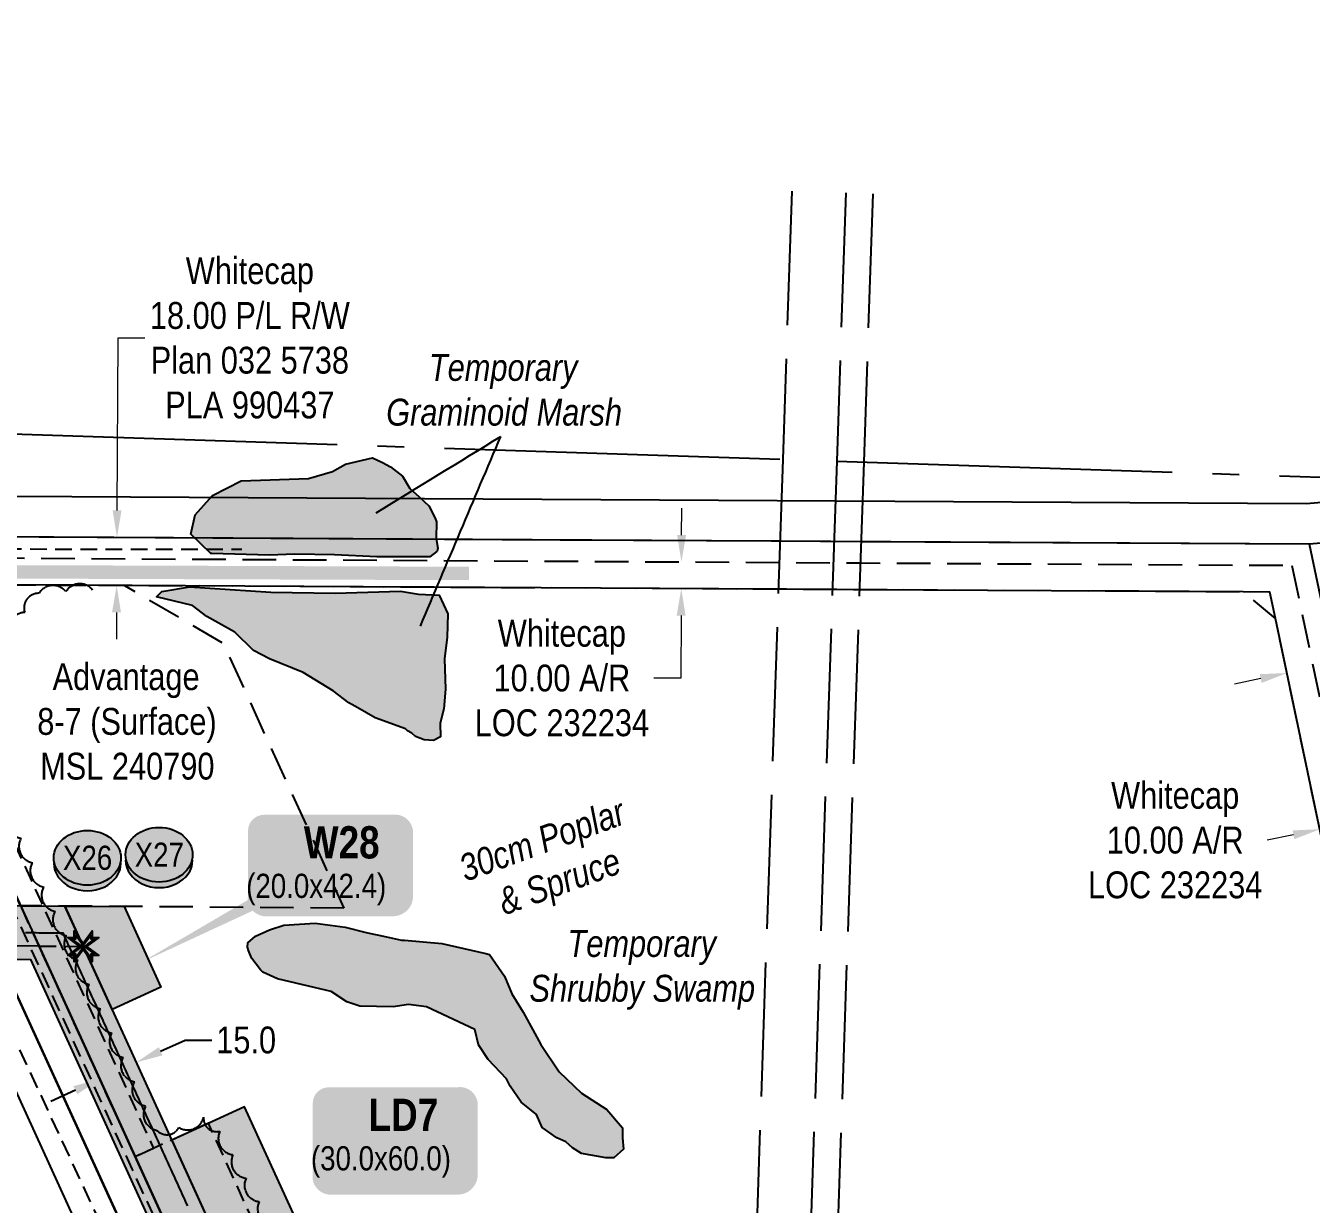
# Model space of a CAD drawing. Extents: x 347027 to 353466, y 6157949 to 6165050.
# Drawn here: x 350232.2 to 350711.1, y 6160543.5 to 6160982.5 of the extents above; entities that cross this region are included whole.
import ezdxf
from ezdxf.enums import TextEntityAlignment as Align

# ---------------------------------------------------------------- set-up
doc = ezdxf.new("R2010")
doc.units = 0
doc.header["$LTSCALE"] = 5
doc.header["$PDSIZE"] = 20
for name, pattern in [('0', [1, 1, 0]), ('foc-ACCESSROAD', [3.75, 2.5, -1.25]), ('foc-QUARTERLINE', [33, 25, -3, 2, -3]), ('foc-TRAV', [1.875, 1.25, -0.625]), ('foc-UNSURVEYED', [12.5, 10, -2.5]), ('HIDDEN2', [1.875, 1.25, -0.625]), ('PHANTOM', [25, 12.5, -2.5, 2.5, -2.5, 2.5, -2.5]), ('UG_PIPE', [1.875, 1.25, -0.625])]:
    doc.linetypes.add(name, pattern=pattern)
doc.layers.get('Defpoints').update_dxf_attribs({"color": 9})
for name, color, linetype in [('AS-PIPE-UG', 44, 'UG_PIPE'), ('AS-ROADS', 254, 'Continuous'), ('C-RW', 13, 'Continuous'), ('F-AR', 190, 'foc-ACCESSROAD'), ('F-RW', 190, 'Continuous'), ('L-MON', 1, 'Continuous'), ('L-QSEC', 8, 'foc-QUARTERLINE'), ('L-USEC', 7, 'foc-UNSURVEYED'), ('P-CROSSINGS', 250, 'Continuous'), ('P-PROPOSED', 10, 'Continuous'), ('P-PROPOSED-H', 21, 'Continuous'), ('P-TEMP-BLOCKS', 250, 'Continuous'), ('P-TEMP-H', 41, 'Continuous'), ('P-TEMP_LOG DECK', 46, 'Continuous'), ('P-TEMP_WORKSPACE', 46, 'Continuous'), ('P-TRAV', 4, 'foc-TRAV'), ('P-TXT', 4, 'Continuous'), ('P-WORKAREA', 113, 'Continuous'), ('P-WORKAREA-H', 111, 'Continuous'), ('T-BUSH', 110, '0'), ('T-BUSH-T', 110, 'Continuous'), ('T-EXISTING TFA', 220, 'HIDDEN2'), ('WETLAND', 143, 'Continuous'), ('WETLAND - SWAMP - H', 8, 'PHANTOM'), ('WETLAND-T', 146, 'Continuous')]:
    doc.layers.add(name, color=color, linetype=linetype)
doc.layers.add('F-RW-T', color=190, linetype='Continuous', lineweight=9)
doc.layers.add('F-WS-T', color=190, linetype='Continuous', lineweight=9)
doc.layers.add('WETLAND MARSH -H', color=152, linetype='PHANTOM', true_color=0x005ebd)
doc.styles.add('100L', font='ARIALN.TTF', dxfattribs={"height": 11})
doc.styles.add('80', font='ARIALN.TTF', dxfattribs={"height": 10})
doc.styles.add('80CG', font='ARIALN.TTF', dxfattribs={"height": 10})
doc.styles.add('80L', font='ARIALN.TTF', dxfattribs={"height": 10})
doc.styles.add('BOLD', font='ARIALNB.TTF')
doc.styles.add('Crossing', font='ARIALN.TTF', dxfattribs={"height": 10})
doc.dimstyles.new('Compass 5 000', dxfattribs={"dimscale": 5, "dimtxt": 9, "dimasz": 2, "dimexe": 0.2, "dimexo": 0.0625, "dimgap": 0.5, "dimtad": 0, "dimtih": 1, "dimtoh": 1, "dimzin": 0, "dimdsep": 46, "dimtxsty": '80CG', "dimcen": 0.1, "dimse1": 1, "dimse2": 1, "dimclrd": 256, "dimclrt": 256, "dimaunit": 1, "dimadec": 4, "dimazin": 0, "dimtfac": 0.06, "dimtofl": 0, "dimtmove": 0, "dimatfit": 1, "dimfxl": 0.2, "dimtolj": 1, "dimtzin": 0, "dimlwd": -1, "dimarcsym": 0})

# ---------------------------------------------------------------- blocks, each defined once
blk = doc.blocks.new('*D80')
at = {"layer": 'Defpoints', "color": 0, "transparency": 16777216}
for p in [(350266.85, 6160783.96), (350266.8, 6160773.96), (350476.42, 6160772.77)]:
    blk.add_point(p, dxfattribs=at)
at = {"layer": 'F-RW-T', "transparency": 16777216}
for p, q in [((350476.53, 6160792.77), (350476.59, 6160802.77)), ((350476.36, 6160762.77), (350476.23, 6160739.44)), ((350476.23, 6160739.44), (350466.23, 6160739.44))]:
    blk.add_line(p, q, dxfattribs=at)
for points in [[(350474.86, 6160792.78), (350478.2, 6160792.76), (350476.47, 6160782.77)], [(350474.69, 6160762.78), (350478.03, 6160762.76), (350476.42, 6160772.77)]]:
    blk.add_solid(points, dxfattribs=at)
at = {"layer": 'F-RW-T', "transparency": 16777216, "insert": (350431.94, 6160739.44), "char_height": 10, "attachment_point": 5, "style": '80CG'}
blk.add_mtext('\\A1;Whitecap\\P10.00 A/R\\PLOC 232234', dxfattribs=at)
blk = doc.blocks.new('*D107')
at = {"layer": 'Defpoints', "color": 0, "transparency": 16777216}
for p in [(350376.02, 6160791.32), (350266.1, 6160773.96), (350375.92, 6160773.34)]:
    blk.add_point(p, dxfattribs=at)
at = {"layer": 'F-RW-T', "transparency": 16777216}
for p, q in [((350266.26, 6160801.95), (350266.62, 6160866.17)), ((350266.62, 6160866.17), (350276.62, 6160866.17)), ((350266.04, 6160763.96), (350265.98, 6160753.96))]:
    blk.add_line(p, q, dxfattribs=at)
for points in [[(350264.59, 6160801.96), (350267.92, 6160801.94), (350266.2, 6160791.95)], [(350264.37, 6160763.97), (350267.71, 6160763.95), (350266.1, 6160773.96)]]:
    blk.add_solid(points, dxfattribs=at)
at = {"layer": 'F-RW-T', "transparency": 16777216, "insert": (350315.71, 6160866.17), "char_height": 10, "attachment_point": 5, "style": '80CG'}
blk.add_mtext('\\A1;Whitecap\\P18.00 P/L R/W\\PPlan 032 5738\\PPLA 990437', dxfattribs=at)
blk = doc.blocks.new('*D112')
at = {"layer": 'Defpoints', "color": 0, "transparency": 16777216}
for p in [(350719.68, 6160745.07), (350720.14, 6160742.86), (350702.5, 6160739.15)]:
    blk.add_point(p, dxfattribs=at)
at = {"layer": 'F-RW-T', "transparency": 16777216}
for p, q in [((350729.46, 6160747.12), (350739.25, 6160749.18)), ((350692.25, 6160739.3), (350682.47, 6160737.25))]:
    blk.add_line(p, q, dxfattribs=at)
for points in [[(350729.12, 6160748.75), (350729.81, 6160745.49), (350719.68, 6160745.07)], [(350691.91, 6160740.94), (350692.6, 6160737.67), (350702.04, 6160741.36)]]:
    blk.add_solid(points, dxfattribs=at)
at = {"layer": 'F-RW-T', "transparency": 16777216, "insert": (350778.34, 6160749.18), "char_height": 10, "attachment_point": 5, "style": '80CG'}
blk.add_mtext('\\A1;Whitecap\\P18.00 P/L R/W\\PPlan 032 5738\\PPLA 990437', dxfattribs=at)
blk = doc.blocks.new('*D113')
at = {"layer": 'Defpoints', "color": 0, "transparency": 16777216}
for p in [(350722.98, 6160690.28), (350713.2, 6160688.23), (350714.26, 6160683.17)]:
    blk.add_point(p, dxfattribs=at)
at = {"layer": 'F-RW-T', "transparency": 16777216}
for p, q in [((350733.83, 6160687.28), (350743.62, 6160689.33)), ((350704.48, 6160681.11), (350694.69, 6160679.06))]:
    blk.add_line(p, q, dxfattribs=at)
for points in [[(350733.49, 6160688.91), (350734.17, 6160685.65), (350724.05, 6160685.22)], [(350704.13, 6160682.74), (350704.82, 6160679.48), (350714.26, 6160683.17)]]:
    blk.add_solid(points, dxfattribs=at)
at = {"layer": 'F-RW-T', "transparency": 16777216, "insert": (350660.4, 6160679.06), "char_height": 10, "attachment_point": 5, "style": '80CG'}
blk.add_mtext('\\A1;Whitecap\\P10.00 A/R\\PLOC 232234', dxfattribs=at)
blk = doc.blocks.new('xing2')
h = blk.add_hatch(color=50)
h.dxf.hatch_style = 1
edge = h.paths.add_edge_path()
edge.add_ellipse((0, 0), major_axis=(-12.5, 0), ratio=0.816297, start_angle=0, end_angle=360)
h = blk.add_hatch(color=250)
h.dxf.hatch_style = 1
edge = h.paths.add_edge_path()
edge.add_ellipse((0, -2.05), major_axis=(-12.5, 0), ratio=0.816297, start_angle=0, end_angle=180)
edge.add_line((12.5, -2.05), (12.5, 0))
edge.add_ellipse((0, 0), major_axis=(-12.5, 0), ratio=0.816297, start_angle=0, end_angle=180, ccw=False)
edge.add_line((-12.5, 0), (-12.5, -2.05))
at = {"color": 250}
blk.add_ellipse((0, 0), major_axis=(-12.5, 0), ratio=0.816297, dxfattribs=at)
blk.add_ellipse((0, -2.05), major_axis=(-12.5, 0), ratio=0.816297, start_param=0, end_param=3.141593, dxfattribs=at)
at = {"color": 250, "style": 'Crossing'}
blk.add_attdef('CROSSING', text='', height=9, dxfattribs=at).set_placement((0.09, 0.02), align=Align.MIDDLE_CENTER)
at = {"color": 250, "style": 'Crossing', "flags": 1}
for tag, p in [('OWNER', (0.09, -12.49)), ('DESCRIPTION', (0.09, -25.77)), ('LOCATION', (0.09, -39.3)), ('DWG_REF', (0.09, -52.84))]:
    blk.add_attdef(tag, text='', height=9, dxfattribs=at).set_placement(p, align=Align.MIDDLE_CENTER)
blk = doc.blocks.new('*U179')
h = blk.add_hatch(color=191)
edge = h.paths.add_edge_path()
edge.add_line((-24, -20), (24, -20))
edge.add_arc((24, -14), 6, 270, 360)
edge.add_line((30, -14), (30, 12.5))
edge.add_arc((24, 12.5), 6, 0, 90)
edge.add_line((24, 18.5), (-24, 18.5))
edge.add_arc((-24, 12.5), 6, 90, 180)
edge.add_line((-30, 12.5), (-30, -14))
edge.add_arc((-24, -14), 6, 180, 270)
at = {"color": 250, "flags": 128}
blk.add_lwpolyline([(-24, -20, 3, 3, 0), (24, -20, 3, 3, 0.414214), (30, -14, 3, 3, 0), (30, 12.5, 3, 0, 0.414214), (24, 18.5, 0, 0, 0), (-24, 18.5, 0, 0, 0.414214), (-30, 12.5, 0, 0, 0), (-30, -14, 0, 3, 0.414214)], format="xyseb", close=True, dxfattribs=at)
at = {"flags": 128}
blk.add_lwpolyline([(-29.93, -10.44, 0, 7.5, 0), (0, 0, 0, 0, 0)], format="xyseb", dxfattribs=at)
at = {"color": 250}
for tag, p, height, style in [('TEMP_AREA_W1_001', (-9.21, 2.24), 12, 'BOLD'), ('ENTER_TEXT_001', (-30.66, -12.47), 9, '80')]:
    blk.add_attdef(tag, p, '', height=height, dxfattribs=dict(at, style=style))
blk = doc.blocks.new('*U258')
h = blk.add_hatch(color=191)
edge = h.paths.add_edge_path()
edge.add_line((-24, -17.8), (24, -17.8))
edge.add_arc((24, -11.8), 6, 270, 360)
edge.add_line((30, -11.8), (30, 12.5))
edge.add_arc((24, 12.5), 6, 0, 90)
edge.add_line((24, 18.5), (-24, 18.5))
edge.add_arc((-24, 12.5), 6, 90, 180)
edge.add_line((-30, 12.5), (-30, -11.8))
edge.add_arc((-24, -11.8), 6, 180, 270)
at = {"color": 250, "flags": 128}
blk.add_lwpolyline([(-24, -17.8, 3, 3, 0), (24, -17.8, 3, 3, 0.414214), (30, -11.8, 3, 3, 0), (30, 12.5, 3, 0, 0.414214), (24, 18.5, 0, 0, 0), (-24, 18.5, 0, 0, 0.414214), (-30, 12.5, 0, 0, 0), (-30, -11.8, 0, 3, 0.414214)], format="xyseb", close=True, dxfattribs=at)
at = {"flags": 128}
blk.add_lwpolyline([(-69.91, -36.58, 0, 7.5, 0), (0, 0, 0, 0, 0)], format="xyseb", dxfattribs=at)
at = {"color": 250}
for tag, p, height, style in [('TEMP_AREA_W1_001', (-9.21, 2.24), 12, 'BOLD'), ('ENTER_TEXT_001', (-30.66, -12.47), 9, '80')]:
    blk.add_attdef(tag, p, '', height=height, dxfattribs=dict(at, style=style))
blk = doc.blocks.new('TEMP')
h = blk.add_hatch(color=255)
h.dxf.hatch_style = 1
h.paths.add_polyline_path([(-1.152, -0.666), (-0.666, -0.666), (-0.666, -1.152), (0, -0.251), (0.666, -1.152), (0.666, -0.666), (1.152, -0.666), (0.251, 0), (1.152, 0.666), (0.666, 0.666), (0.666, 1.152), (0, 0.251), (-0.666, 1.152), (-0.666, 0.666), (-1.152, 0.666), (-0.251, 0)])
h = blk.add_hatch(color=1)
h.dxf.hatch_style = 1
h.paths.add_polyline_path([(-0.061, 0), (0.566, -0.849), (0.566, -0.357), (0, 0.061), (-0.849, -0.566), (-0.357, -0.566), (0.061, 0), (-0.566, 0.849), (-0.566, 0.357), (0, -0.061), (0.849, 0.566), (0.357, 0.566)])
at = {"color": 1}
for p, q in [((-0.083, 0), (0.083, 0)), ((0, 0.083), (0, -0.083))]:
    blk.add_line(p, q, dxfattribs=at)
at = {"color": 255, "flags": 128}
blk.add_lwpolyline([(-0.251, 0), (-1.152, 0.666), (-0.666, 0.666), (-0.666, 1.152), (0, 0.251), (0.666, 1.152), (0.666, 0.666), (1.152, 0.666), (0.251, 0), (1.152, -0.666), (0.666, -0.666), (0.666, -1.152), (0, -0.251), (-0.666, -1.152), (-0.666, -0.666), (-1.152, -0.666)], close=True, dxfattribs=at)
at = {"color": 1, "flags": 128}
blk.add_lwpolyline([(-0.083, 0), (-0.849, 0.566), (-0.566, 0.566), (-0.566, 0.849), (0, 0.083), (0.566, 0.849), (0.566, 0.566), (0.849, 0.566), (0.083, 0), (0.849, -0.566), (0.566, -0.566), (0.566, -0.849), (0, -0.083), (-0.566, -0.849), (-0.566, -0.566), (-0.849, -0.566)], close=True, dxfattribs=at)
blk = doc.blocks.new('*D237')
at = {"layer": 'Defpoints', "color": 0, "transparency": 16777216}
for p in [(350272.12, 6160599.07), (350273.38, 6160596.31), (350258.54, 6160592.88)]:
    blk.add_point(p, dxfattribs=at)
at = {"layer": 'P-TXT', "transparency": 16777216}
for p, q in [((350282.48, 6160600.46), (350291.57, 6160604.61)), ((350291.57, 6160604.61), (350301.57, 6160604.61)), ((350250.71, 6160585.96), (350241.61, 6160581.81))]:
    blk.add_line(p, q, dxfattribs=at)
for points in [[(350281.78, 6160601.98), (350283.17, 6160598.95), (350273.38, 6160596.31)], [(350250.01, 6160587.48), (350251.4, 6160584.45), (350259.8, 6160590.11)]]:
    blk.add_solid(points, dxfattribs=at)
at = {"layer": 'P-TXT', "transparency": 16777216, "insert": (350314.33, 6160604.61), "char_height": 10, "attachment_point": 5, "style": '80CG'}
blk.add_mtext('\\A1;15.0', dxfattribs=at)

msp = doc.modelspace()

# ---------------------------------------------------------------- hatches: boundary and pattern name
at = {"layer": 'P-PROPOSED-H'}
h = msp.add_hatch(color=256, dxfattribs=at)
h.dxf.hatch_style = 1
h.paths.add_polyline_path([(349071.588, 6164537.694), (349086.575, 6164537.171), (349067.314, 6163985.307), (349085.005, 6163919), (349074.357, 6163607.538), (349069.582, 6163389.634), (349063.657, 6163274.078), (349041.711, 6163211.971), (349031.091, 6162819.545), (349019.053, 6162769.819), (349000.85, 6162239.091), (348984.963, 6162181.488), (349042.785, 6162018.632), (349032.946, 6161574.903), (349373.228, 6160914.377), (349533.941, 6160881.02), (349622.67, 6160762.612), (349747.609, 6160761.905), (349747.777, 6160766.903), (350146.773, 6160764.643), (350196.848, 6160654.939), (350246.79, 6160654.571), (350406.69, 6160304.187), (350602.109, 6159876.003), (350612.691, 6159864.849), (350870.169, 6159300.714), (351063.137, 6158877.92), (351095.812, 6158809.66), (351136.641, 6158724.366), (351202.148, 6158592.506), (351209.757, 6158577.19), (351214.263, 6158567.999), (351285.68, 6158421.816), (351300.183, 6158379.243), (351284.161, 6158379.77), (351271.791, 6158416.084), (351212.911, 6158501.531), (351199.18, 6158531.605), (351197.229, 6158568.702), (351081.021, 6158802.618), (350856.526, 6159294.487), (350600.089, 6159856.344), (350589.506, 6159867.498), (350393.255, 6160298.066), (350237.261, 6160639.645), (350187.153, 6160640.014), (350137.389, 6160749.7), (349762.275, 6160751.824), (349762.107, 6160746.826), (349615.136, 6160747.659), (349525.341, 6160867.49), (349363.174, 6160901.148), (349017.87, 6161571.424), (349027.731, 6162016.21), (348969.25, 6162180.921), (348985.923, 6162241.373), (349004.119, 6162771.861), (349016.143, 6162821.534), (349026.784, 6163214.739), (349048.792, 6163277.021), (349054.595, 6163390.182), (349059.366, 6163607.958), (349069.942, 6163917.287), (349052.25, 6163983.598), (349071.588, 6164537.694), (349086.575, 6164537.171)])
at = {"layer": 'P-TEMP-H'}
h = msp.add_hatch(color=256, dxfattribs=at)
h.dxf.hatch_style = 1
h.paths.add_polyline_path([(350268.846, 6160654.408), (350282.582, 6160624.328), (350264.394, 6160616.022), (350246.79, 6160654.571)])
h = msp.add_hatch(color=256, dxfattribs=at)
h.dxf.hatch_style = 1
h.paths.add_polyline_path([(350311.468, 6160512.805), (350338.675, 6160525.23), (350313.757, 6160579.795), (350286.594, 6160567.39)])
at = {"layer": 'P-WORKAREA-H'}
h = msp.add_hatch(color=256, dxfattribs=at)
h.dxf.hatch_style = 1
h.paths.add_polyline_path([(350206.162, 6160634.875), (350234.048, 6160634.646), (350585.304, 6159864.664), (350590.851, 6159858.818), (350591.826, 6159858.767), (350600.089, 6159856.344), (350589.506, 6159867.498), (350237.261, 6160639.645), (350203.872, 6160639.891)])
at = {"layer": 'WETLAND - SWAMP - H', "transparency": 33554483}
h = msp.add_hatch(color=256, dxfattribs=at)
h.dxf.hatch_style = 1
h.paths.add_polyline_path([(350403.633, 6160636.832), (350405.041, 6160636.514), (350410.58, 6160628.428), (350413.349, 6160621.912), (350417.491, 6160615.004), (350424.149, 6160602.936), (350430.966, 6160592.807), (350439.225, 6160584.872), (350448.648, 6160578.834), (350454.51, 6160571.976), (350454.546, 6160568.249), (350454.954, 6160564.03), (350451.248, 6160560.769), (350448.307, 6160560.827), (350439.227, 6160562.43), (350435.869, 6160564.484), (350433.365, 6160566.778), (350430.096, 6160568.261), (350424.607, 6160572.118), (350422.461, 6160576.932), (350416.737, 6160581.499), (350412.621, 6160587.475), (350411.289, 6160590.161), (350404.483, 6160597.421), (350400.883, 6160602.91), (350399.572, 6160608.608), (350381.549, 6160616.979), (350374.781, 6160617.932), (350369.071, 6160617.05), (350356.732, 6160617.268), (350351.811, 6160618.847), (350345.964, 6160622.693), (350339.61, 6160624.231), (350326.039, 6160627.425), (350320.515, 6160629.99), (350319.631, 6160630.825), (350316.498, 6160635.036), (350315.732, 6160636.735), (350315.265, 6160638.012), (350314.798, 6160639.289), (350314.896, 6160640.87), (350317.835, 6160643.392), (350323.074, 6160645.694), (350328.33, 6160647.423), (350340.067, 6160648.192), (350351.153, 6160646.647), (350359.095, 6160644.725), (350366.6, 6160643.077), (350372.229, 6160641.806), (350373.375, 6160641.839), (350387.176, 6160640.659)])
at = {"layer": 'WETLAND MARSH -H', "transparency": 33554483}
h = msp.add_hatch(color=256, dxfattribs=at)
h.dxf.hatch_style = 1
h.paths.add_polyline_path([(350301.501, 6160785.891), (350301.16, 6160785.917), (350293.748, 6160793.052), (350295.366, 6160800.341), (350301.793, 6160807.481), (350312.516, 6160812.952), (350337.583, 6160813.89), (350346.438, 6160816.404), (350351.324, 6160819.126), (350361.454, 6160821.534), (350365.161, 6160819.812), (350368.111, 6160818.212), (350372.514, 6160814.682), (350375.299, 6160810.102), (350378.831, 6160806.978), (350382.441, 6160803.64), (350384.796, 6160799.047), (350385.193, 6160797.697), (350385.156, 6160791.529), (350385.765, 6160787.818), (350385.509, 6160786.736), (350382.701, 6160784.647), (350374.24, 6160784.69), (350363.055, 6160784.654), (350347.261, 6160785.346), (350332.483, 6160785.637), (350322.887, 6160785.217)])
h = msp.add_hatch(color=256, dxfattribs=at)
h.dxf.hatch_style = 1
h.paths.add_polyline_path([(350371.885, 6160771.859), (350378.513, 6160770.76), (350386.267, 6160770.41), (350389.478, 6160763.476), (350389.157, 6160754.719), (350388.242, 6160746.662), (350388.568, 6160735.343), (350387.919, 6160728.011), (350386.639, 6160722.668), (350386.784, 6160717.654), (350384.099, 6160716.286), (350380.652, 6160716.473), (350377.462, 6160717.672), (350375.992, 6160718.92), (350374.387, 6160719.877), (350373.65, 6160720.573), (350362.346, 6160724.693), (350355.931, 6160728.379), (350352.577, 6160730.29), (350346.714, 6160734.71), (350335.618, 6160741.56), (350322.996, 6160746.645), (350317.026, 6160749.772), (350310.089, 6160756.598), (350299.739, 6160762.466), (350294.318, 6160766.468), (350280.885, 6160769.809), (350282.981, 6160771.734), (350293.256, 6160773.464), (350323.57, 6160771.47), (350347.527, 6160771.157)])

# ---------------------------------------------------------------- linework, layer by layer
at = {"layer": 'AS-PIPE-UG', "flags": 128}
for points in [[(350606.233, 6159822.139), (350581.856, 6159876.103), (350566.294, 6159911.063), (350525.485, 6160000.319), (350489.242, 6160081.675), (350451.621, 6160162.819), (350393.162, 6160290.907), (350342.291, 6160403.923), (350307.912, 6160478.514), (350271.854, 6160556.687), (350225.734, 6160657.228), (350183.694, 6160750.235), (350178.989, 6160760.653), (350176.652, 6160765.131), (350174.165, 6160767.084), (350169.149, 6160767.253), (350159.026, 6160766.921), (350131.252, 6160766.156), (350038.434, 6160766.884), (349962.199, 6160767.153), (349911.572, 6160767.319), (349821.111, 6160768.301), (349768.205, 6160768.17), (349704.173, 6160766.324), (349645.277, 6160766.557), (349615.536, 6160766.894), (349602.678, 6160766.995), (349595.354, 6160767.123), (349591.057, 6160767.235), (349585.535, 6160768.048), (349582.122, 6160772.777), (349574.905, 6160783.175), (349560.098, 6160802.908), (349541.923, 6160826.232), (349527.078, 6160845.883), (349522.007, 6160852.699), (349517.984, 6160857.478), (349509.628, 6160859.383), (349501.753, 6160861.328), (349458.035, 6160870.269), (349397.689, 6160882.358), (349372.382, 6160887.911), (349363.03, 6160889.734), (349359.052, 6160890.461), (349355.841, 6160893.738), (349350.972, 6160902.952), (349326.169, 6160951.045), (349297.167, 6161008.625), (349263.323, 6161077.612), (349237.273, 6161132.678), (349206.647, 6161191.52), (349124.944, 6161351.368), (349033.772, 6161527.891), (349019.97, 6161555.459), (349012.16, 6161570.787), (349010.934, 6161579.501), (349012.873, 6161640.399), (349016.169, 6161754.347), (349018.203, 6161852.355), (349019.66, 6161927.098), (349021.134, 6162005.991), (349020.773, 6162015.835), (349016.857, 6162029.396), (348976.215, 6162143.455), (348970.748, 6162158.469), (348968.334, 6162166.274), (348964.911, 6162175.797), (348964.201, 6162182.671), (348966.936, 6162196.511), (348979.042, 6162236.427), (348979.873, 6162248.389), (348980.402, 6162266.585), (348981.091, 6162296.204), (348982.412, 6162332.921), (348996.658, 6162748.658), (348994.563, 6162773.577), (348996.214, 6162780.969), (348998.701, 6162789.867), (349000.157, 6162796.317), (349009.301, 6162832.048), (349010.858, 6162838.707), (349012.97, 6162849.73), (349016.052, 6162901.998), (349018.784, 6163063.771), (349022.035, 6163145.951), (349025.679, 6163219.387), (349026.925, 6163230.185), (349029.068, 6163235.561), (349033.709, 6163247.646), (349038.683, 6163261.26), (349043.091, 6163274.224), (349044.189, 6163284.381), (349045.101, 6163310.608), (349048.614, 6163392.995), (349052.321, 6163534.578), (349055.417, 6163647.465), (349059.034, 6163750.988), (349061.617, 6163816.331), (349060.481, 6163826.642), (349058.231, 6163843.244), (349056.507, 6163864.63), (349059.206, 6163928.427), (349055.245, 6163953.174), (349047.717, 6163973.031), (349047.366, 6163984.451), (349047.801, 6164003.503), (349048.981, 6164029.197), (349049.861, 6164060.916), (349053.619, 6164118.51), (349056.581, 6164219.829), (349059.451, 6164307.086), (349063.279, 6164397.644), (349064.376, 6164460.371), (349063.394, 6164486.11)], [(350087.781, 6160907.06), (350148.632, 6160782.437), (350167.089, 6160735.805), (350259.372, 6160537.734), (350318.794, 6160404.908), (350371.062, 6160289.011), (350432.423, 6160152.889), (350498.822, 6160011.45), (350561.886, 6159869.689), (350588.768, 6159811.79), (351156.225, 6158586.57), (351162.181, 6158572.518)], [(349765.134, 6160791.651), (349770.615, 6160791.38), (349839.085, 6160789.061), (350149.882, 6160788.589), (350194.713, 6160787.607), (350312.736, 6160787.494)]]:
    msp.add_lwpolyline(points, dxfattribs=at)
at = {"layer": 'AS-ROADS', "const_width": 4.999, "flags": 128}
msp.add_lwpolyline([(349737.514, 6160782.763), (349838.449, 6160781.356), (349962.933, 6160780.628), (350193.908, 6160779.168), (350397.305, 6160778.459)], dxfattribs=at)
at = {"layer": 'C-RW', "flags": 128}
msp.add_lwpolyline([(349747.777, 6160766.903), (350163.319, 6160764.55), (350379.614, 6160291.836), (350576.901, 6159858.996), (350587.486, 6159847.839), (351067.481, 6158796.167), (351182.417, 6158564.812), (351184.354, 6158527.97), (351199.816, 6158494.106), (351258.264, 6158409.284), (351268.139, 6158380.296), (351284.161, 6158379.77), (351271.791, 6158416.084), (351212.911, 6158501.531), (351199.18, 6158531.605), (351197.229, 6158568.702), (351081.021, 6158802.618), (350600.089, 6159856.344), (350589.506, 6159867.498), (350393.255, 6160298.066), (350175.686, 6160774.477), (349592.622, 6160777.779)], dxfattribs=at)
at = {"layer": 'F-AR', "flags": 128}
for points in [[(350703.831, 6160781.475), (350731.828, 6160648.166), (350736.05, 6160628.059), (350737.725, 6160620.084), (350800.879, 6160618.355), (350812.171, 6160618.045), (350820.775, 6160617.81), (350832.905, 6160617.478), (350836.16, 6160617.389), (350827.844, 6160613.494), (350817.148, 6160608.462), (350816.032, 6160607.938), (350781.749, 6160608.877), (350729.563, 6160610.306), (350697.761, 6160761.738), (350685.709, 6160771.579), (350542.745, 6160772.392), (350512.567, 6160772.563), (350159.16, 6160774.57), (350142.502, 6160774.665), (349778.184, 6160776.728), (349748.113, 6160776.898), (349744.162, 6160776.921), (349744.498, 6160786.917), (349748.449, 6160786.894), (349778.509, 6160786.723), (350137.928, 6160784.688), (350142.56, 6160784.662), (350154.581, 6160784.594), (350159.217, 6160784.568), (350512.906, 6160782.558), (350543.084, 6160782.387), (350703.831, 6160781.475)], [(350350.772, 6160653.804), (350230.256, 6160654.693), (350175.686, 6160774.477), (350269.042, 6160773.995), (350305.776, 6160752.465)]]:
    msp.add_lwpolyline(points, close=True, dxfattribs=at)
at = {"layer": 'F-RW', "flags": 128}
for points in [[(350566.53, 6159845.046), (350142.198, 6160774.667), (350137.623, 6160784.688), (350115.357, 6160834.134), (350070.343, 6160932.763)], [(350087.144, 6160932.207), (350132.201, 6160833.577), (350150.48, 6160792.646), (350488.18, 6160053.646), (350583.414, 6159844.18)], [(349778.768, 6160794.716), (350134.3, 6160792.636), (350150.951, 6160792.539), (350431.258, 6160791.025), (350513.177, 6160790.561), (350543.356, 6160790.39), (350710.355, 6160789.443), (350710.355, 6160789.443), (350740.076, 6160647.96)], [(350729.563, 6160610.306), (350697.761, 6160761.738), (350695.706, 6160771.522), (350685.709, 6160771.579), (350542.745, 6160772.392), (350512.567, 6160772.563), (350159.16, 6160774.57), (350142.502, 6160774.665), (349778.184, 6160776.728)]]:
    msp.add_lwpolyline(points, dxfattribs=at)
at = {"layer": 'F-RW', "lineweight": -3, "flags": 128}
msp.add_lwpolyline([(350924.696, 6160907.159), (350791.139, 6160811.353), (350709.241, 6160804.331), (350205.392, 6160807.247), (350205.027, 6160744.257), (350220.023, 6160744.17), (350220.301, 6160792.165), (350710.355, 6160789.443), (350796.529, 6160796.764), (350949.267, 6160906.33)], dxfattribs=at)
at = {"layer": 'L-QSEC'}
for p, q in [((348904.034, 6160874.23), (350514.213, 6160820.957)), ((350534.313, 6160820.276), (351445.015, 6160790.156))]:
    msp.add_line(p, q, dxfattribs=at)
at = {"layer": 'L-USEC'}
for p, q in [((350517.599, 6160920.901), (350514.208, 6160820.958)), ((350537.704, 6160920.219), (350534.313, 6160820.276)), ((350547.761, 6160919.877), (350544.371, 6160819.935)), ((350514.208, 6160820.958), (350486.928, 6160016.741)), ((350534.313, 6160820.276), (350507.033, 6160016.059)), ((350544.371, 6160819.935), (350517.091, 6160015.718))]:
    msp.add_line(p, q, dxfattribs=at)
at = {"layer": 'P-PROPOSED', "flags": 128}
for points in [[(349747.777, 6160766.903), (350146.773, 6160764.643), (350196.848, 6160654.939), (350246.79, 6160654.571), (350406.69, 6160304.187), (350602.109, 6159876.003)], [(350589.506, 6159867.498), (350393.255, 6160298.066), (350237.261, 6160639.645), (350187.153, 6160640.014), (350137.389, 6160749.7), (349762.275, 6160751.824)]]:
    msp.add_lwpolyline(points, dxfattribs=at)
at = {"layer": 'P-PROPOSED'}
msp.add_polyline3d([(350232.1, 6160644.679, 912.829), (350233.093, 6160644.672, 912.826), (350234.086, 6160644.664, 912.871), (350235.079, 6160644.657, 912.909), (350236.071, 6160644.65, 912.884), (350237.064, 6160644.642, 912.849), (350238.057, 6160644.635, 912.804), (350239.05, 6160644.628, 912.818), (350240.043, 6160644.62, 912.821), (350241.036, 6160644.613, 912.812), (350242.029, 6160644.606, 912.854), (350243.022, 6160644.598, 912.869), (350244.014, 6160644.591, 912.958), (350245.007, 6160644.584, 912.946), (350246, 6160644.576, 912.937), (350246.415, 6160643.668, 912.925), (350246.83, 6160642.76, 912.917), (350247.244, 6160641.852, 912.918), (350247.659, 6160640.944, 912.902), (350248.074, 6160640.036, 912.908), (350248.489, 6160639.127, 912.923), (350248.903, 6160638.219, 912.913), (350249.318, 6160637.311, 912.961), (350249.733, 6160636.403, 912.932), (350250.147, 6160635.495, 912.986), (350250.562, 6160634.587, 913.013), (350250.977, 6160633.679, 913.041), (350251.392, 6160632.77, 913.02), (350251.806, 6160631.862, 912.991), (350252.221, 6160630.954, 912.979), (350252.636, 6160630.046, 912.973), (350253.051, 6160629.138, 912.954), (350253.465, 6160628.23, 912.98), (350253.88, 6160627.322, 912.981), (350254.295, 6160626.413, 913.015), (350254.709, 6160625.505, 913.068), (350255.124, 6160624.597, 913.047), (350255.539, 6160623.689, 913.029), (350255.954, 6160622.781, 913.007), (350256.368, 6160621.873, 912.995), (350256.783, 6160620.965, 912.988), (350257.198, 6160620.056, 912.995), (350257.613, 6160619.148, 913.02), (350258.027, 6160618.24, 913.076), (350258.442, 6160617.332, 913.025), (350258.857, 6160616.424, 913.058), (350259.271, 6160615.516, 913.088), (350259.686, 6160614.607, 913.09), (350260.101, 6160613.699, 913.086), (350260.516, 6160612.791, 913.094), (350260.93, 6160611.883, 913.121), (350261.345, 6160610.975, 913.164), (350261.76, 6160610.067, 913.154), (350262.175, 6160609.159, 913.193), (350262.589, 6160608.25, 913.242), (350263.004, 6160607.342, 913.289), (350263.419, 6160606.434, 913.275), (350263.833, 6160605.526, 913.212), (350264.248, 6160604.618, 913.289), (350264.663, 6160603.71, 913.369), (350265.078, 6160602.802, 913.394), (350265.492, 6160601.893, 913.428), (350265.907, 6160600.985, 913.475), (350266.322, 6160600.077, 913.468), (350266.737, 6160599.169, 913.485), (350267.151, 6160598.261, 913.51), (350267.566, 6160597.353, 913.517), (350267.981, 6160596.444, 913.531), (350268.395, 6160595.536, 913.576), (350268.81, 6160594.628, 913.615), (350269.225, 6160593.72, 913.628), (350269.64, 6160592.812, 913.632), (350270.054, 6160591.904, 913.627), (350270.469, 6160590.996, 913.642), (350270.884, 6160590.087, 913.679), (350271.299, 6160589.179, 913.698), (350271.713, 6160588.271, 913.69), (350272.128, 6160587.363, 913.686), (350272.543, 6160586.455, 913.709), (350272.958, 6160585.547, 913.742), (350273.372, 6160584.639, 913.759), (350273.787, 6160583.73, 913.73), (350274.202, 6160582.822, 913.719), (350274.616, 6160581.914, 913.775), (350275.031, 6160581.006, 913.802), (350275.446, 6160580.098, 913.808), (350275.861, 6160579.19, 913.889), (350276.275, 6160578.282, 913.959), (350276.69, 6160577.373, 914.007), (350277.105, 6160576.465, 914.047), (350277.52, 6160575.557, 914.141), (350277.934, 6160574.649, 914.238), (350278.349, 6160573.741, 914.312), (350278.764, 6160572.833, 914.346), (350279.178, 6160571.924, 914.376), (350279.593, 6160571.016, 914.399), (350280.008, 6160570.108, 914.363), (350280.423, 6160569.2, 914.351), (350280.837, 6160568.292, 914.426), (350281.252, 6160567.384, 914.429), (350281.667, 6160566.476, 914.436), (350282.082, 6160565.567, 914.518), (350282.496, 6160564.659, 914.601), (350282.911, 6160563.751, 914.635), (350283.326, 6160562.843, 914.689), (350283.74, 6160561.935, 914.726), (350284.155, 6160561.027, 914.763), (350284.57, 6160560.119, 914.822), (350284.985, 6160559.21, 914.856), (350285.399, 6160558.302, 914.91), (350285.814, 6160557.394, 915.001), (350286.229, 6160556.486, 915.136), (350286.644, 6160555.578, 915.221), (350287.058, 6160554.67, 915.367), (350287.473, 6160553.761, 915.464), (350287.888, 6160552.853, 915.535), (350288.302, 6160551.945, 915.606), (350288.717, 6160551.037, 915.685), (350289.132, 6160550.129, 915.735), (350289.547, 6160549.221, 915.769), (350289.961, 6160548.313, 915.859), (350290.376, 6160547.404, 915.908), (350290.791, 6160546.496, 916.004), (350291.206, 6160545.588, 916.115), (350291.62, 6160544.68, 916.213), (350292.035, 6160543.772, 916.311), (350292.45, 6160542.864, 916.427)], dxfattribs=at)
at = {"layer": 'P-TEMP_LOG DECK'}
msp.add_lwpolyline([(350311.468, 6160512.805), (350338.675, 6160525.23), (350313.757, 6160579.795), (350286.594, 6160567.39)], close=True, dxfattribs=at)
at = {"layer": 'P-TEMP_WORKSPACE', "flags": 128}
msp.add_lwpolyline([(350268.846, 6160654.408), (350282.582, 6160624.328), (350264.394, 6160616.022), (350246.79, 6160654.571)], close=True, dxfattribs=at)
at = {"layer": 'P-TRAV', "flags": 128}
msp.add_lwpolyline([(350237.261, 6160639.645), (350253.657, 6160639.524)], dxfattribs=at)
at = {"layer": 'P-WORKAREA', "flags": 128}
msp.add_lwpolyline([(350206.162, 6160634.875), (350234.048, 6160634.646), (350585.304, 6159864.664), (350590.851, 6159858.818), (350591.826, 6159858.767), (350600.089, 6159856.344), (350589.506, 6159867.498), (350237.261, 6160639.645), (350203.872, 6160639.891)], close=True, dxfattribs=at)
at = {"layer": 'T-BUSH', "flags": 128}
msp.add_lwpolyline([(350257.157, 6160772.292, 0.5205671), (350247.175, 6160771.677, 0.5205671), (350237.194, 6160771.062, 0.5205671), (350231.852, 6160763.948, 0.5205671), (350226.769, 6160756.541, 0.5205671), (350217.978, 6160755.587, 0.5205671), (350222.705, 6160746.774, 0.5205671), (350227.432, 6160737.962, 0.5205671), (350228.166, 6160729.858, 0.5205671), (350220.696, 6160723.21, 0.5205671), (350214.241, 6160716.337, 0.5205671), (350218.205, 6160707.156, 0.5205671), (350222.17, 6160697.975, 0.5205671), (350226.271, 6160688.856, 0.5205671), (350230.49, 6160679.79, 0.5205671), (350234.709, 6160670.723, 0.5205671), (350238.928, 6160661.657, 0.5205671), (350243.147, 6160652.591, 0.5205671), (350247.366, 6160643.524, 0.5205671), (350251.585, 6160634.458, 0.5205671), (350255.805, 6160625.391, 0.5205671), (350260.024, 6160616.325, 0.5205671), (350264.243, 6160607.259, 0.5205671), (350268.462, 6160598.192, 0.5205671), (350272.681, 6160589.126, 0.5205671), (350276.9, 6160580.059, 0.5205671), (350281.119, 6160570.993, 0.5205671), (350289.273, 6160572.098, 0.5205671), (350298.495, 6160575.966, 0.5205671), (350304.553, 6160570.655, 0.5205671), (350309.432, 6160561.926, 0.5205671), (350314.312, 6160553.198, 0.5205671), (350319.192, 6160544.469, 0.5205671), (350324.071, 6160535.74, 0.5205671), (350328.951, 6160527.012, 0.5205671), (350329.798, 6160519.289, 0.5205671), (350321.391, 6160513.874, 0.5205671), (350312.984, 6160508.459, 0.5205671), (350311.44, 6160501.002, 0.5205671), (350315.518, 6160491.871, 0.5205671), (350319.597, 6160482.74, 0.5205671), (350323.675, 6160473.61, 0.5205671), (350327.947, 6160464.569, 0.5205671), (350332.261, 6160455.547, 0.5205671), (350336.576, 6160446.526, 0.5205671), (350340.89, 6160437.504, 0.5205671), (350345.204, 6160428.483, 0.5205671), (350349.518, 6160419.461, 0.5205671), (350353.833, 6160410.44, 0.5205671), (350358.085, 6160401.39, 0.5205671), (350362.032, 6160392.202, 0.5205671), (350365.978, 6160383.014, 0.5205671), (350369.925, 6160373.825, 0.5205671), (350373.871, 6160364.637, 0.5205671), (350377.818, 6160355.449, 0.5205671), (350381.764, 6160346.261, 0.5205671), (350385.865, 6160337.141, 0.5205671), (350390.056, 6160328.062, 0.5205671), (350394.248, 6160318.983, 0.5205671), (350398.439, 6160309.903, 0.5205671), (350402.631, 6160300.824, 0.5205671), (350406.822, 6160291.745, 0.5205671), (350411.013, 6160282.666, 0.5205671), (350415.205, 6160273.586, 0.5205671), (350419.396, 6160264.507, 0.5205671), (350423.682, 6160255.473, 0.5205671), (350427.999, 6160246.452, 0.5205671), (350432.315, 6160237.432, 0.5205671), (350436.632, 6160228.411, 0.5205671), (350440.949, 6160219.391, 0.5205671), (350445.265, 6160210.371, 0.5205671), (350449.582, 6160201.35, 0.5205671), (350453.899, 6160192.33, 0.5205671), (350458.215, 6160183.31, 0.5205671), (350462.532, 6160174.289, 0.5205671), (350466.848, 6160165.269, 0.5205671), (350471.165, 6160156.249, 0.5205671), (350475.828, 6160147.984, 0.5205671), (350485.48, 6160150.601, 0.5205671), (350494.749, 6160152.242, 0.5205671), (350500.048, 6160143.761, 0.5205671), (350505.347, 6160135.28, 0.5205671), (350510.646, 6160126.8, 0.5205671), (350515.945, 6160118.319, 0.5205671), (350520.91, 6160109.725, 0.5205671), (350521.901, 6160099.774, 0.5205671), (350522.406, 6160089.91, 0.5205671), (350518.022, 6160080.922, 0.5205671), (350519.137, 6160071.819, 0.5205671), (350523.141, 6160062.656, 0.5205671), (350527.145, 6160053.492, 0.5205671), (350531.149, 6160044.329, 0.5205671), (350535.154, 6160035.166, 0.5205671), (350539.158, 6160026.003, 0.5205671), (350541.389, 6160017.099, 0.5205671), (350538.176, 6160008.934, 0.5205671), (350541.846, 6159999.632, 0.5205671), (350545.517, 6159990.33, 0.5205671), (350549.187, 6159981.028, 0.5205671), (350552.857, 6159971.726, 0.5205671), (350556.893, 6159962.58, 0.5205671), (350561.09, 6159953.504, 0.5205671), (350565.287, 6159944.427, 0.5205671), (350569.484, 6159935.351, 0.5205671), (350573.682, 6159926.274, 0.5205671), (350577.879, 6159917.198, 0.5205671), (350582.076, 6159908.121, 0.5205671), (350586.273, 6159899.044, 0.5205671), (350590.47, 6159889.968, 0.5205671), (350596.551, 6159885.504, 0.5205671), (350605.901, 6159889.05, 0.5205671), (350613.563, 6159887.587, 0.5205671), (350618.86, 6159879.105, 0.5205671), (350624.157, 6159870.624, 0.5205671), (350629.454, 6159862.142, 0.5205671), (350634.751, 6159853.66, 0.5205671), (350642.591, 6159848.44, 0.5205671), (350652.109, 6159845.374, 0.5205671), (350662.058, 6159844.449, 0.5205671), (350672.022, 6159843.601, 0.5205671), (350681.986, 6159842.753, 0.5205671), (350691.95, 6159841.906, 0.5205671), (350698.041, 6159841.387, 0.5205671)], format="xyb", dxfattribs=at)
at = {"layer": 'T-EXISTING TFA', "flags": 128}
msp.add_lwpolyline([(350279.825, 6160564.297), (350273.004, 6160561.182), (350175.686, 6160774.477), (350183.949, 6160774.429)], close=True, dxfattribs=at)
at = {"layer": 'T-EXISTING TFA'}
msp.add_lwpolyline([(350297.923, 6160506.617), (350325.205, 6160519.077), (350300.287, 6160573.641), (350273.004, 6160561.182)], close=True, dxfattribs=at)
at = {"layer": 'WETLAND'}
for points in [[(350301.501, 6160785.891), (350301.16, 6160785.917), (350293.748, 6160793.052), (350295.366, 6160800.341), (350301.793, 6160807.481), (350312.516, 6160812.952), (350337.583, 6160813.89), (350346.438, 6160816.404), (350351.324, 6160819.126), (350361.454, 6160821.534), (350365.161, 6160819.812), (350368.111, 6160818.212), (350372.514, 6160814.682), (350375.299, 6160810.102), (350378.831, 6160806.978), (350382.441, 6160803.64), (350384.796, 6160799.047), (350385.193, 6160797.697), (350385.156, 6160791.529), (350385.765, 6160787.818), (350385.509, 6160786.736), (350382.701, 6160784.647), (350374.24, 6160784.69), (350363.055, 6160784.654), (350347.261, 6160785.346), (350332.483, 6160785.637), (350322.887, 6160785.217), (350301.501, 6160785.891)], [(350371.885, 6160771.859), (350378.513, 6160770.76), (350386.267, 6160770.41), (350389.478, 6160763.476), (350389.157, 6160754.719), (350388.242, 6160746.662), (350388.568, 6160735.343), (350387.919, 6160728.011), (350386.639, 6160722.668), (350386.784, 6160717.654), (350384.099, 6160716.286), (350380.652, 6160716.473), (350377.462, 6160717.672), (350375.992, 6160718.92), (350374.387, 6160719.877), (350373.65, 6160720.573), (350362.346, 6160724.693), (350355.931, 6160728.379), (350352.577, 6160730.29), (350346.714, 6160734.71), (350335.618, 6160741.56), (350322.996, 6160746.645), (350317.026, 6160749.772), (350310.089, 6160756.598), (350299.739, 6160762.466), (350294.318, 6160766.468), (350280.885, 6160769.809), (350282.981, 6160771.734), (350293.256, 6160773.464), (350323.57, 6160771.47), (350347.527, 6160771.157), (350371.885, 6160771.859)], [(350403.633, 6160636.832), (350405.041, 6160636.514), (350410.58, 6160628.428), (350413.349, 6160621.912), (350417.491, 6160615.004), (350424.149, 6160602.936), (350430.966, 6160592.807), (350439.225, 6160584.872), (350448.648, 6160578.834), (350454.51, 6160571.976), (350454.546, 6160568.249), (350454.954, 6160564.03), (350451.248, 6160560.769), (350448.307, 6160560.827), (350439.227, 6160562.43), (350435.869, 6160564.484), (350433.365, 6160566.778), (350430.096, 6160568.261), (350424.607, 6160572.118), (350422.461, 6160576.932), (350416.737, 6160581.499), (350412.621, 6160587.475), (350411.289, 6160590.161), (350404.483, 6160597.421), (350400.883, 6160602.91), (350399.572, 6160608.608), (350381.549, 6160616.979), (350374.781, 6160617.932), (350369.071, 6160617.05), (350356.732, 6160617.268), (350351.811, 6160618.847), (350345.964, 6160622.693), (350339.61, 6160624.231), (350326.039, 6160627.425), (350320.515, 6160629.99), (350319.631, 6160630.825), (350316.498, 6160635.036), (350315.732, 6160636.735), (350315.265, 6160638.012), (350314.798, 6160639.289), (350314.896, 6160640.87), (350317.835, 6160643.392), (350323.074, 6160645.694), (350328.33, 6160647.423), (350340.067, 6160648.192), (350351.153, 6160646.647), (350359.095, 6160644.725), (350366.6, 6160643.077), (350372.229, 6160641.806), (350373.375, 6160641.839), (350387.176, 6160640.659), (350403.633, 6160636.832)]]:
    msp.add_lwpolyline(points, close=True, dxfattribs=at)

# ---------------------------------------------------------------- block references
at = {"layer": 'L-MON', "xscale": 4.99868825, "yscale": 4.99868825, "zscale": 4.99868825}
msp.add_blockref('TEMP', (350253.657, 6160639.524), dxfattribs=at)
at = {"layer": 'P-CROSSINGS', "xscale": 0.9994927142757499, "yscale": 0.9994927142757499, "zscale": 0.9994927142757499}
for p, values in [((350255.178, 6160672.527), {'CROSSING': 'X26'}), ((350281.893, 6160673.671), {'CROSSING': 'X27'})]:
    msp.add_blockref('xing2', p, dxfattribs=at).add_auto_attribs(values)
at = {"layer": 'P-TEMP-BLOCKS', "xscale": 0.999755, "yscale": 0.999755, "zscale": 0.999755}
for name, p, values in [('*U258', (350345.011, 6160670.059), {'TEMP_AREA_W1_001': 'W28', 'ENTER_TEXT_001': '(20.0x42.4)'}), ('*U179', (350369.124, 6160568.559), {'TEMP_AREA_W1_001': 'LD7', 'ENTER_TEXT_001': '(30.0x60.0)'})]:
    msp.add_blockref(name, p, dxfattribs=at).add_auto_attribs(values)

# ---------------------------------------------------------------- texts
at = {"layer": 'F-WS-T', "insert": (350236.234, 6160745.008), "char_height": 9.99755, "attachment_point": 1, "style": '80L'}
msp.add_mtext_dynamic_manual_height_columns('\\pi5.99174;Advantage\\P\\pi0.28714;8-7 (Surface)\\P\\pi1.36122;MSL 240790', width=66.25395, gutter_width=50.025, heights=[0], dxfattribs=at)
at = {"layer": 'T-BUSH-T', "insert": (350392.282, 6160672.791), "char_height": 9.99755, "attachment_point": 1, "rotation": 20, "style": '100L'}
msp.add_mtext_dynamic_manual_height_columns('\\pi0.37972;{\\fArial Narrow|b0|i1|c0|p34;30cm Poplar\\P\\pi9.74986;& Spruce}', width=65.42299, gutter_width=55.013, heights=[0], dxfattribs=at)
at = {"layer": 'WETLAND-T', "char_height": 10, "attachment_point": 1, "style": '80L'}
for s, width, insert in [('\\pi16.52126;{\\fArial Narrow|b0|i1|c0|p34;Temporary \\P\\pi0.61744;Graminoid Marsh}', 87.69463, (350365.89, 6160860.21)), ('\\pi14.63468;{\\fArial Narrow|b0|i1|c0|p34;Temporary \\P\\pi0.46687;Shrubby Swamp}', 83.92147, (350419.405, 6160645.615))]:
    msp.add_mtext_dynamic_manual_height_columns(s, width=width, gutter_width=50.012, heights=[0], dxfattribs=dict(at, insert=insert))

# ---------------------------------------------------------------- dimensions: what is measured, and where the dimension line sits
at = {"layer": 'F-RW-T'}
for base, p1, p2, angle, text, picture, middle in [((350266.098, 6160773.963), (350376.018, 6160791.324), (350375.916, 6160773.339), 269.67455, 'Whitecap\\P18.00 P/L R/W\\PPlan 032 5738\\PPLA 990437', '*D107', (350315.708, 6160866.174)), ((350476.418, 6160772.771), (350266.854, 6160783.955), (350266.798, 6160773.958), 269.67565, 'Whitecap\\P10.00 A/R\\PLOC 232234', '*D80', (350431.939, 6160739.441))]:
    dim = msp.add_linear_dim(base=base, p1=p1, p2=p2, angle=angle, text=text, dimstyle='Compass 5 000', dxfattribs=at)
    dim.commit()
    dim.dimension.update_dxf_attribs({"geometry": picture, "text_midpoint": middle, "dimtype": 161})
for p1, p2, distance, text, picture, middle in [((350702.504, 6160739.153), (350720.141, 6160742.857), 2.256, 'Whitecap\\P18.00 P/L R/W\\PPlan 032 5738\\PPLA 990437', '*D112', (350778.336, 6160749.177)), ((350722.982, 6160690.285), (350713.198, 6160688.23), 5.174, 'Whitecap\\P10.00 A/R\\PLOC 232234', '*D113', (350660.398, 6160679.056))]:
    dim = msp.add_aligned_dim(p1=p1, p2=p2, distance=distance, text=text, dimstyle='Compass 5 000', dxfattribs=at)
    dim.commit()
    dim.dimension.update_dxf_attribs({"geometry": picture, "text_midpoint": middle})
at = {"layer": 'P-TXT'}
dim = msp.add_aligned_dim(p1=(350258.543, 6160592.878), p2=(350272.117, 6160599.073), distance=-3.037, text='15.0', dimstyle='Compass 5 000', dxfattribs=at)
dim.commit()
dim.dimension.update_dxf_attribs({"geometry": '*D237', "text_midpoint": (350314.325, 6160604.613)})

# ---------------------------------------------------------------- leaders
at = {"layer": 'WETLAND-T', "path_type": 1}
for points in [[(350362.732, 6160801.048), (350409.174, 6160829.478)], [(350379.222, 6160758.824), (350409.174, 6160829.478)]]:
    msp.add_leader(points, dimstyle='Compass 5 000', override={"dimgap": 0.5, "dimtad": 0}, dxfattribs=at)

doc.saveas('drawing.dxf')
